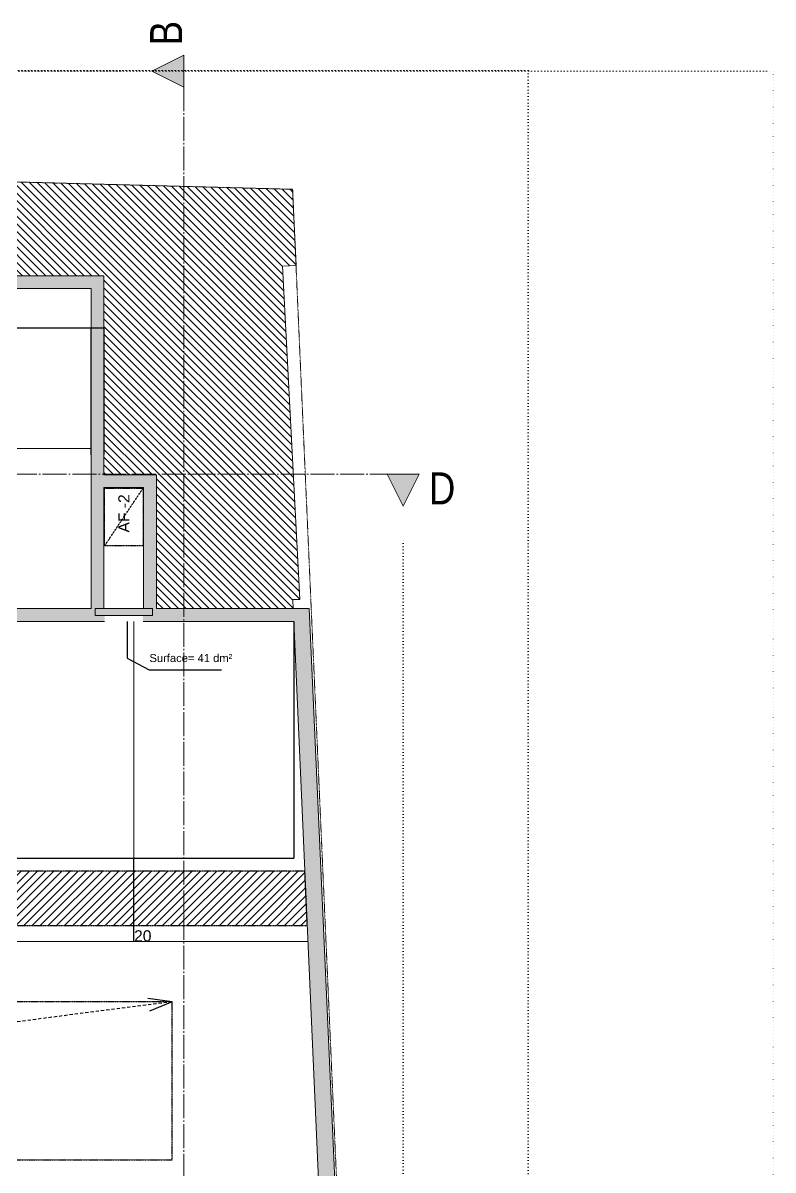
# Model space of a CAD drawing. Header units: centimetres. Extents: x 16433 to 114398, y -50094 to -12305.
# Drawn here: x 53339 to 54511, y -14600 to -12808 of the extents above; entities that cross this region are included whole.
import ezdxf

# ---------------------------------------------------------------- set-up
doc = ezdxf.new("R2010")
doc.units = ezdxf.units.CM
doc.header["$LTSCALE"] = 0.5
for name, pattern in [('Mixte 15', [0.93, 0.75, -0.065, 0.05, -0.065]), ('Mixte 8_2 tirets', [0.695, 0.4, -0.065, 0.05, -0.065, 0.05, -0.065]), ('Pointillé 1', [0.09, 0.05, -0.04]), ('Pointillé 1_5', [0.125, 0.075, -0.05]), ('Pointillé 2', [0.165, 0.1, -0.065]), ('Points 2', [0.1, 0, -0.1])]:
    doc.linetypes.add(name, pattern=pattern)
doc.layers.get('0').update_dxf_attribs({"linetype": 'CONTINUOUS'})
doc.layers.get('DEFPOINTS').update_dxf_attribs({"linetype": 'CONTINUOUS'})
for name, color, linetype in [('1  Fenetres', 7, 'CONTINUOUS'), ('1  Hachures', 7, 'CONTINUOUS'), ('1  Hachures_coupées', 7, 'CONTINUOUS'), ('1  MURS', 7, 'CONTINUOUS'), ('6 COMPL 2D', 7, 'CONTINUOUS'), ('6 Compl 2D 2 Détails', 7, 'CONTINUOUS'), ('6 Traits de Coupes', 7, 'CONTINUOUS'), ('7 ABORDS', 7, 'CONTINUOUS'), ('8  TEXTES', 7, 'CONTINUOUS'), ('9  COTATIONS', 7, 'CONTINUOUS')]:
    doc.layers.add(name, color=color, linetype=linetype)
doc.styles.get("Standard").update_dxf_attribs({"font": 'arial.ttf'})
doc.styles.add('STYLE_GENERE_1', font='')
doc.styles.add('STYLE_GENERE_2', font='')
doc.styles.add('STYLE_GENERE_3', font='')
doc.styles.get('STYLE_GENERE_1').set_extended_font_data('Arial Occidental')
doc.styles.get('STYLE_GENERE_2').set_extended_font_data('Univers LT 57 Condensed')
doc.styles.get('STYLE_GENERE_3').set_extended_font_data('Arial Occidental')
doc.dimstyles.new('STYLE_GENERE__1', dxfattribs={"dimtxt": 0.1, "dimasz": 0.095, "dimexe": 0.18, "dimexo": 0, "dimgap": 0.09, "dimtad": 1, "dimtih": 1, "dimtoh": 1, "dimdec": 0, "dimlfac": 100, "dimzin": 0, "dimdsep": 46, "dimtxsty": 'STYLE_GENERE_2', "dimblk": 'ARROWHEAD_7', "dimblk1": 'ARROWHEAD_7', "dimblk2": 'ARROWHEAD_7', "dimcen": 0.09, "dimclrd": 7, "dimclre": 7, "dimclrt": 256, "dimadec": 1, "dimazin": 0, "dimtfac": 1, "dimtdec": 4, "dimtmove": 0, "dimatfit": 3, "dimfxl": 1, "dimtolj": 1, "dimtzin": 0, "dimarcsym": 0})
doc.dimstyles.new('STYLE_GENERE__4', dxfattribs={"dimtxt": 0.1, "dimasz": 0.095, "dimexe": 0.18, "dimexo": 0, "dimgap": 0.09, "dimtad": 1, "dimdec": 0, "dimlfac": 100, "dimzin": 0, "dimdsep": 46, "dimtxsty": 'STYLE_GENERE_3', "dimblk": 'ARROWHEAD_7', "dimblk1": 'ARROWHEAD_7', "dimblk2": 'ARROWHEAD_7', "dimcen": 0.09, "dimclrd": 7, "dimclre": 7, "dimclrt": 256, "dimadec": 1, "dimazin": 0, "dimtfac": 1, "dimtdec": 4, "dimtmove": 0, "dimatfit": 3, "dimfxl": 1, "dimtolj": 1, "dimtzin": 0, "dimarcsym": 0})

# ---------------------------------------------------------------- blocks, each defined once
blk = doc.blocks.new('Baie Fenêtre libre')
at = {"layer": '1  Hachures', "linetype": 'Continuous', "lineweight": 0}
blk.add_hatch(color=255, dxfattribs=at).paths.add_polyline_path([(0.45, 0), (0.45, 0.11), (-0.45, 0.11), (-0.45, 0)], flags=0)
at = {"layer": '1  Fenetres', "color": 212, "linetype": 'Continuous', "lineweight": 0, "true_color": 0xcb00cc}
for p, q in [((-0.45, 0), (-0.45, 0.11)), ((0.45, 0), (0.45, 0.11))]:
    blk.add_line(p, q, dxfattribs=at)
at = {"layer": '1  Fenetres', "color": 30, "linetype": 'Continuous', "lineweight": 0, "true_color": 0xff9224}
for p, q in [((-0.45, 0.11), (0.45, 0.11)), ((-0.45, 0), (0.45, 0))]:
    blk.add_line(p, q, dxfattribs=at)
blk = doc.blocks.new('Mur_305_2', base_point=(25.429, 17.055))
at = {"layer": '1  Hachures_coupées', "linetype": 'Continuous', "lineweight": 0, "true_color": 0x8080c0}
for points in [[(20.01, 17.255), (14.86, 17.255), (15.06, 17.055), (20.01, 17.055)], [(20.23, 17.255), (20.01, 17.255), (20.01, 17.055), (20.23, 17.055)], [(20.23, 17.055), (22.222, 17.055), (22.222, 17.255), (20.23, 17.255)], [(25.17, 17.255), (22.822, 17.255), (22.822, 17.055), (25.179, 17.055)], [(25.42, 17.255), (25.17, 17.255), (25.179, 17.055)]]:
    blk.add_hatch(color=163, dxfattribs=at).paths.add_polyline_path(points, flags=0)
at = {"layer": '1  MURS', "color": 5, "linetype": 'Continuous', "lineweight": 0}
for p, q in [((22.012, 17.255), (14.86, 17.255)), ((22.222, 17.255), (22.212, 17.255)), ((22.832, 17.255), (22.822, 17.255)), ((25.17, 17.255), (23.032, 17.255)), ((25.42, 17.255), (25.17, 17.255)), ((15.06, 17.055), (20.01, 17.055)), ((20.23, 17.055), (22.222, 17.055)), ((22.822, 17.055), (25.179, 17.055))]:
    blk.add_line(p, q, dxfattribs=at)
at = {"layer": '1  Fenetres', "color": 18, "linetype": 'Continuous', "lineweight": 0, "xscale": -1, "rotation": 180}
blk.add_blockref('Baie Fenêtre libre', (22.522, 17.255), dxfattribs=at)
blk = doc.blocks.new('Mur_63_2', base_point=(11.812, 22.255))
at = {"layer": '1  Hachures_coupées', "linetype": 'Continuous', "lineweight": 0, "true_color": 0x8080c0}
blk.add_hatch(color=163, dxfattribs=at).paths.add_polyline_path([(12.012, 22.255), (22.012, 22.255), (22.212, 22.455), (11.812, 22.455)], flags=0)
at = {"layer": '1  MURS', "color": 5, "linetype": 'Continuous', "lineweight": 0}
for p, q in [((22.212, 22.455), (11.812, 22.455)), ((12.012, 22.255), (22.012, 22.255))]:
    blk.add_line(p, q, dxfattribs=at)
blk = doc.blocks.new('Mur_1246_2', base_point=(25.429, 17.055))
at = {"layer": '1  Hachures_coupées', "linetype": 'Continuous', "lineweight": 0, "true_color": 0x8080c0}
for points in [[(25.42, 17.255), (25.179, 17.055), (25.429, 17.055)], [(25.179, 17.055), (25.846, 2.005), (26.097, 2.005), (25.429, 17.055)], [(25.846, 2.005), (26.106, 1.805), (26.097, 2.005)]]:
    blk.add_hatch(color=163, dxfattribs=at).paths.add_polyline_path(points, flags=0)
at = {"layer": '1  MURS', "color": 5, "linetype": 'Continuous', "lineweight": 0}
for p, q in [((26.106, 1.805), (25.42, 17.255)), ((25.179, 17.055), (25.846, 2.005))]:
    blk.add_line(p, q, dxfattribs=at)
blk = doc.blocks.new('Mur_716_2', base_point=(22.212, 17.055))
at = {"layer": '1  Hachures_coupées', "linetype": 'Continuous', "lineweight": 0, "true_color": 0x8080c0}
blk.add_hatch(color=163, dxfattribs=at).paths.add_polyline_path([(22.212, 17.255), (22.212, 22.455), (22.012, 22.255), (22.012, 17.255)], flags=0)
at = {"layer": '1  MURS', "color": 5, "linetype": 'Continuous', "lineweight": 0}
for p, q in [((22.212, 19.345), (22.212, 22.455)), ((22.012, 22.255), (22.012, 17.255)), ((22.212, 17.255), (22.212, 19.145))]:
    blk.add_line(p, q, dxfattribs=at)
blk = doc.blocks.new('Mur_678_2', base_point=(23.032, 17.055))
at = {"layer": '1  Hachures_coupées', "linetype": 'Continuous', "lineweight": 0, "true_color": 0x8080c0}
blk.add_hatch(color=163, dxfattribs=at).paths.add_polyline_path([(23.032, 17.255), (23.032, 19.345), (22.832, 19.145), (22.832, 17.255)], flags=0)
at = {"layer": '1  MURS', "color": 5, "linetype": 'Continuous', "lineweight": 0}
for p, q in [((23.032, 17.255), (23.032, 19.345)), ((22.832, 19.145), (22.832, 17.255))]:
    blk.add_line(p, q, dxfattribs=at)
blk = doc.blocks.new('Mur_293_2', base_point=(22.212, 19.345))
at = {"layer": '1  Hachures_coupées', "linetype": 'Continuous', "lineweight": 0, "true_color": 0x8080c0}
blk.add_hatch(color=163, dxfattribs=at).paths.add_polyline_path([(22.212, 19.145), (22.832, 19.145), (23.032, 19.345), (22.212, 19.345)], flags=0)
at = {"layer": '1  MURS', "color": 5, "linetype": 'Continuous', "lineweight": 0}
for p, q in [((23.032, 19.345), (22.212, 19.345)), ((22.212, 19.145), (22.832, 19.145))]:
    blk.add_line(p, q, dxfattribs=at)
blk = doc.blocks.new('Ligne_79_2', base_point=(23.278, 11.113))
at = {"layer": '6 COMPL 2D', "linetype": 'Pointillé 2'}
blk.add_line((23.278, 11.113), (4.223, 8.641), dxfattribs=at)
at = {"layer": '6 COMPL 2D', "linetype": 'Continuous'}
for p, q in [((23.278, 11.113), (22.895, 11.165)), ((23.278, 11.113), (22.921, 10.966)), ((4.223, 8.641), (4.58, 8.788)), ((4.223, 8.641), (4.606, 8.59))]:
    blk.add_line(p, q, dxfattribs=at)
blk = doc.blocks.new('ARROWHEAD_7')
at = {"color": 0, "linetype": 'Continuous', "lineweight": 0}
for p, q in [((0, 0), (-1, 0)), ((-0.25, 0), (0.25, 0)), ((0, -0.25), (0, 0.25))]:
    blk.add_line(p, q, dxfattribs=at)
blk.add_circle((0, 0), 0.25, dxfattribs=at)
blk = doc.blocks.new('*D795')
at = {"layer": '9  COTATIONS', "color": 7, "linetype": 'Continuous', "lineweight": -2, "transparency": 16777216}
for p, q in [((53267.8, -14242.6), (53267.8, -14112.3)), ((53267.9, -14112.4), (53512.7, -14112.4)), ((53512.8, -14242.6), (53512.8, -14112.3))]:
    blk.add_line(p, q, dxfattribs=at)
at = {"layer": 'DEFPOINTS', "color": 0, "linetype": 'Continuous', "transparency": 16777216}
for p in [(53512.8, -14112.4), (53267.8, -14242.6), (53512.8, -14242.6)]:
    blk.add_point(p, dxfattribs=at)
at = {"layer": '9  COTATIONS', "color": 7, "linetype": 'Continuous', "lineweight": -2, "transparency": 16777216, "xscale": 0.095, "yscale": 0.095, "zscale": 0.095, "rotation": 180}
blk.add_blockref('ARROWHEAD_7', (53267.8, -14112.4), dxfattribs=at)
at = {"layer": '9  COTATIONS', "color": 7, "linetype": 'Continuous', "lineweight": -2, "transparency": 16777216, "xscale": 0.095, "yscale": 0.095, "zscale": 0.095}
blk.add_blockref('ARROWHEAD_7', (53512.8, -14112.4), dxfattribs=at)
at = {"layer": '9  COTATIONS', "color": 194, "linetype": 'Continuous', "true_color": 0x50009f, "transparency": 16777216, "insert": (53390.3, -14112.3), "char_height": 0.1, "attachment_point": 5, "style": 'STYLE_GENERE_2'}
blk.add_mtext('\\A1;24500', dxfattribs=at)
blk = doc.blocks.new('*D796')
at = {"layer": '9  COTATIONS', "color": 7, "linetype": 'Continuous', "lineweight": -2, "transparency": 16777216}
for p, q in [((53762.7, -13742.6), (53762.7, -14112.6)), ((53512.8, -14242.6), (53512.8, -14112.3)), ((53512.9, -14112.4), (53762.6, -14112.4))]:
    blk.add_line(p, q, dxfattribs=at)
at = {"layer": 'DEFPOINTS', "color": 0, "linetype": 'Continuous', "transparency": 16777216}
for p in [(53762.7, -13742.6), (53762.7, -14112.4), (53512.8, -14242.6)]:
    blk.add_point(p, dxfattribs=at)
at = {"layer": '9  COTATIONS', "color": 7, "linetype": 'Continuous', "lineweight": -2, "transparency": 16777216, "xscale": 0.095, "yscale": 0.095, "zscale": 0.095, "rotation": 180}
blk.add_blockref('ARROWHEAD_7', (53512.8, -14112.4), dxfattribs=at)
at = {"layer": '9  COTATIONS', "color": 7, "linetype": 'Continuous', "lineweight": -2, "transparency": 16777216, "xscale": 0.095, "yscale": 0.095, "zscale": 0.095}
blk.add_blockref('ARROWHEAD_7', (53762.7, -14112.4), dxfattribs=at)
at = {"layer": '9  COTATIONS', "color": 194, "linetype": 'Continuous', "true_color": 0x50009f, "transparency": 16777216, "insert": (53637.7, -14112.3), "char_height": 0.1, "attachment_point": 5, "style": 'STYLE_GENERE_2'}
blk.add_mtext('\\A1;24991', dxfattribs=at)
blk = doc.blocks.new('*D799')
at = {"layer": '9  COTATIONS', "color": 7, "linetype": 'Continuous', "lineweight": -2, "transparency": 16777216}
for p, q in [((52946, -13383.5), (52946, -13283.8)), ((52946, -13284), (53445.9, -13284)), ((53446, -13482.6), (53446, -13283.8))]:
    blk.add_line(p, q, dxfattribs=at)
at = {"layer": 'DEFPOINTS', "color": 0, "linetype": 'Continuous', "transparency": 16777216}
for p in [(53446, -13284), (52946, -13383.5), (53446, -13482.6)]:
    blk.add_point(p, dxfattribs=at)
at = {"layer": '9  COTATIONS', "color": 7, "linetype": 'Continuous', "lineweight": -2, "transparency": 16777216, "xscale": 0.095, "yscale": 0.095, "zscale": 0.095, "rotation": 180}
blk.add_blockref('ARROWHEAD_7', (52946, -13284), dxfattribs=at)
at = {"layer": '9  COTATIONS', "color": 7, "linetype": 'Continuous', "lineweight": -2, "transparency": 16777216, "xscale": 0.095, "yscale": 0.095, "zscale": 0.095}
blk.add_blockref('ARROWHEAD_7', (53446, -13284), dxfattribs=at)
at = {"layer": '9  COTATIONS', "color": 194, "linetype": 'Continuous', "true_color": 0x50009f, "transparency": 16777216, "insert": (53196, -13283.8), "char_height": 0.1, "attachment_point": 5, "style": 'STYLE_GENERE_2'}
blk.add_mtext('\\A1;50000', dxfattribs=at)
blk = doc.blocks.new('*D800')
at = {"layer": '9  COTATIONS', "color": 7, "linetype": 'Continuous', "lineweight": -2, "transparency": 16777216}
for p, q in [((53446, -13482.6), (53446, -13283.8)), ((53446, -13284), (53465.9, -13284)), ((53466, -13482.6), (53466, -13283.8))]:
    blk.add_line(p, q, dxfattribs=at)
at = {"layer": 'DEFPOINTS', "color": 0, "linetype": 'Continuous', "transparency": 16777216}
for p in [(53466, -13284), (53446, -13482.6), (53466, -13482.6)]:
    blk.add_point(p, dxfattribs=at)
at = {"layer": '9  COTATIONS', "color": 7, "linetype": 'Continuous', "lineweight": -2, "transparency": 16777216, "xscale": 0.095, "yscale": 0.095, "zscale": 0.095, "rotation": 180}
blk.add_blockref('ARROWHEAD_7', (53446, -13284), dxfattribs=at)
at = {"layer": '9  COTATIONS', "color": 7, "linetype": 'Continuous', "lineweight": -2, "transparency": 16777216, "xscale": 0.095, "yscale": 0.095, "zscale": 0.095}
blk.add_blockref('ARROWHEAD_7', (53466, -13284), dxfattribs=at)
at = {"layer": '9  COTATIONS', "color": 194, "linetype": 'Continuous', "true_color": 0x50009f, "transparency": 16777216, "insert": (53456, -13283.8), "char_height": 0.1, "attachment_point": 5, "style": 'STYLE_GENERE_2'}
blk.add_mtext('\\A1;2000', dxfattribs=at)
blk = doc.blocks.new('Plan de coupe_3_2', base_point=(8.147, 25.664))
at = {"layer": '6 Traits de Coupes', "color": 142, "linetype": 'Points 2', "lineweight": 0, "true_color": 0x009de0}
for p, q in [((9.147, 25.664), (28.841, 25.664)), ((28.841, 25.664), (28.841, -0.197))]:
    blk.add_line(p, q, dxfattribs=at)
blk = doc.blocks.new('Plan de coupe_4_2', base_point=(23.461, 25.654))
at = {"layer": '1  Hachures', "linetype": 'Continuous', "lineweight": 0, "true_color": 0x828282}
blk.add_hatch(color=8, dxfattribs=at).paths.add_polyline_path([(23.461, 25.904), (23.461, 25.404), (22.961, 25.654)], flags=0)
at = {"layer": '6 Traits de Coupes', "color": 8, "linetype": 'Continuous', "lineweight": 0, "true_color": 0x828282}
for p, q in [((22.961, 25.654), (23.461, 25.904)), ((23.461, 25.904), (23.461, 25.404)), ((23.461, 25.404), (22.961, 25.654))]:
    blk.add_line(p, q, dxfattribs=at)
at = {"layer": '6 Traits de Coupes', "color": 142, "linetype": 'Points 2', "lineweight": 0, "true_color": 0x009de0}
blk.add_line((22.461, 25.654), (16.194, 25.654), dxfattribs=at)
at = {"layer": '6 Traits de Coupes', "color": 142, "linetype": 'Mixte 15', "lineweight": 0, "true_color": 0x009de0}
for p, q in [((23.461, 25.404), (23.461, 12.456)), ((23.461, 12.456), (23.461, 0.044))]:
    blk.add_line(p, q, dxfattribs=at)
blk.add_point((23.461, 12.456), dxfattribs=at)
at = {"layer": '6 Traits de Coupes', "color": 8, "linetype": 'Continuous', "lineweight": 0, "true_color": 0x828282, "insert": (23.433, 26.054), "char_height": 0.5, "attachment_point": 7, "rotation": 90, "style": 'STYLE_GENERE_2'}
blk.add_mtext('{B}', dxfattribs=at)
blk = doc.blocks.new('Plan de coupe_5_2', base_point=(2.751, 25.654))
at = {"layer": '6 Traits de Coupes', "color": 142, "linetype": 'Points 2', "lineweight": 0, "true_color": 0x009de0}
for p, q in [((3.751, 25.654), (32.667, 25.654)), ((32.667, 25.654), (32.667, -0.206))]:
    blk.add_line(p, q, dxfattribs=at)
blk = doc.blocks.new('Plan de coupe_1_2', base_point=(-0.386, 19.355))
at = {"layer": '1  Hachures', "linetype": 'Continuous', "lineweight": 0, "true_color": 0x828282}
blk.add_hatch(color=8, dxfattribs=at).paths.add_polyline_path([(27.139, 19.355), (26.639, 19.355), (26.889, 18.855)], flags=0)
at = {"layer": '6 Traits de Coupes', "color": 142, "linetype": 'Mixte 15', "lineweight": 0, "true_color": 0x009de0}
blk.add_line((-0.136, 19.355), (26.639, 19.355), dxfattribs=at)
at = {"layer": '6 Traits de Coupes', "color": 8, "linetype": 'Continuous', "lineweight": 0, "true_color": 0x828282}
for p, q in [((27.139, 19.355), (26.639, 19.355)), ((26.639, 19.355), (26.889, 18.855)), ((26.889, 18.855), (27.139, 19.355))]:
    blk.add_line(p, q, dxfattribs=at)
at = {"layer": '6 Traits de Coupes', "color": 142, "linetype": 'Points 2', "lineweight": 0, "true_color": 0x009de0}
blk.add_line((26.889, 0.933), (26.889, 18.355), dxfattribs=at)
at = {"layer": '6 Traits de Coupes', "color": 8, "linetype": 'Continuous', "lineweight": 0, "true_color": 0x828282, "insert": (27.289, 18.884), "char_height": 0.5, "attachment_point": 7, "style": 'STYLE_GENERE_2'}
blk.add_mtext('{D}', dxfattribs=at)

msp = doc.modelspace()

# ---------------------------------------------------------------- hatches: boundary and pattern name
at = {"layer": '1  Hachures', "linetype": 'Continuous', "lineweight": 0, "true_color": 0x969696}
h = msp.add_hatch(dxfattribs=at)
h.set_pattern_fill('BRIQUE_CIMENT_0002', color=252, scale=100, style=0, pattern_type=2)
h.set_pattern_definition([(135, (51244.757, -15448.148), (6.010408, 6.010408), [])])
h.paths.add_polyline_path([(51477.294, -13227.634), (51475.901, -13287.634), (52425.951, -13287.634), (52425.951, -13247.634), (52425.951, -13202.642), (53465.951, -13202.639), (53465.951, -13513.643), (53547.951, -13513.643), (53547.951, -13722.643), (53761.781, -13722.647), (53761.18, -13708.975), (53761.166, -13708.65), (53771.852, -13708.181), (53744.894, -13187.837), (53766.029, -13186.741), (53760.74, -13067.514), (51482.417, -13007.027)])
at = {"layer": '1  Hachures_coupées', "linetype": 'Continuous'}
h = msp.add_hatch(dxfattribs=at)
h.set_pattern_fill('BLOC_THERMIQUE_0002', color=256, scale=100, style=0, pattern_type=2)
h.set_pattern_definition([(45, (51244.757, -15448.148), (-6.36396, 6.36396), [])])
h.paths.add_polyline_path([(53267.758, -14132.643), (53267.758, -14217.639), (53783.666, -14217.639), (53779.923, -14132.643)])

# ---------------------------------------------------------------- linework, layer by layer
at = {"layer": '1  Hachures', "color": 53, "linetype": 'Continuous', "lineweight": 0, "true_color": 0xd1d168, "flags": 128}
msp.add_lwpolyline([(51477.294, -13227.634), (51475.901, -13287.634), (52425.951, -13287.634), (52425.951, -13247.634), (52425.951, -13202.642), (53465.951, -13202.639), (53465.951, -13513.643), (53547.951, -13513.643), (53547.951, -13722.643), (53761.781, -13722.647), (53761.18, -13708.975), (53761.166, -13708.65), (53771.852, -13708.181), (53744.894, -13187.837), (53766.029, -13186.741), (53760.74, -13067.514), (51482.417, -13007.027)], close=True, dxfattribs=at)
at = {"layer": '1  Hachures_coupées', "linetype": 'Pointillé 1', "flags": 128}
msp.add_lwpolyline([(53267.758, -14132.643), (53267.758, -14217.639), (53783.666, -14217.639), (53779.923, -14132.643)], close=True, dxfattribs=at)
at = {"layer": '6 COMPL 2D', "linetype": 'Pointillé 1_5'}
for p, q in [((53466.951, -13624.643), (53466.951, -13534.643)), ((53466.951, -13534.643), (53526.951, -13534.643)), ((53466.951, -13624.643), (53526.951, -13534.643)), ((53526.951, -13534.643), (53526.951, -13624.643)), ((53526.951, -13624.643), (53466.951, -13624.643))]:
    msp.add_line(p, q, dxfattribs=at)
at = {"layer": '6 COMPL 2D', "linetype": 'Pointillé 2'}
for p, q in [((53572.573, -14336.804), (51667.026, -14336.804)), ((53572.573, -14584.053), (53572.573, -14336.804)), ((51667.026, -14584.053), (53572.573, -14584.053))]:
    msp.add_line(p, q, dxfattribs=at)
at = {"layer": '6 Compl 2D 2 Détails', "color": 18, "linetype": 'Continuous', "lineweight": 0}
for p, q in [((53445.951, -13472.643), (52945.951, -13472.643)), ((53512.758, -13742.643), (53512.758, -14242.639)), ((53784.737, -14242.639), (52750.758, -14242.639))]:
    msp.add_line(p, q, dxfattribs=at)
at = {"layer": '7 ABORDS', "color": 30, "linetype": 'Mixte 8_2 tirets', "lineweight": 0, "true_color": 0xf5970a, "flags": 128}
msp.add_lwpolyline([(53760.74, -13067.514), (53858.78, -15277.639), (53865.017, -15419.517), (51284.334, -15439.966), (51305.543, -14526.328), (51311.736, -14197.298), (51322.733, -14197.564), (51350.505, -13003.525)], close=True, dxfattribs=at)

# ---------------------------------------------------------------- block references
at = {"layer": '1  MURS', "color": 5, "lineweight": 0, "xscale": 100, "yscale": 100, "zscale": 100}
for name, p in [('Mur_63_2', (52425.951, -13222.642)), ('Mur_716_2', (53465.951, -13742.643)), ('Mur_293_2', (53465.951, -13513.643)), ('Mur_678_2', (53547.951, -13742.643)), ('Mur_305_2', (53787.692, -13742.643)), ('Mur_1246_2', (53787.692, -13742.643))]:
    msp.add_blockref(name, p, dxfattribs=at)
at = {"layer": '6 COMPL 2D', "linetype": 'Pointillé 2', "xscale": 100, "yscale": 100, "zscale": 100}
msp.add_blockref('Ligne_79_2', (53572.573, -14336.804), dxfattribs=at)
at = {"layer": '6 Traits de Coupes', "color": 142, "lineweight": 0, "true_color": 0x009de0, "xscale": 100, "yscale": 100, "zscale": 100}
for name, p in [('Plan de coupe_5_2', (51519.906, -12882.714)), ('Plan de coupe_3_2', (52059.462, -12881.75)), ('Plan de coupe_4_2', (53590.866, -12882.714)), ('Plan de coupe_1_2', (51206.117, -13512.632))]:
    msp.add_blockref(name, p, dxfattribs=at)

# ---------------------------------------------------------------- texts
at = {"layer": '8  TEXTES', "linetype": 'Continuous', "insert": (53505.818, -13603.803), "char_height": 17.5, "attachment_point": 7, "rotation": 90}
msp.add_mtext('{AF -2}', dxfattribs=at)
at = {"layer": '8  TEXTES', "linetype": 'Continuous', "insert": (53536.994, -13800.008), "char_height": 12.5, "width": 127.08574, "attachment_point": 4, "style": 'STYLE_GENERE_1'}
msp.add_mtext('{Surface= 41 dm²}', dxfattribs=at)
at = {"layer": '8  TEXTES', "linetype": 'Continuous', "insert": (53512.978, -14242.997), "char_height": 17.5, "attachment_point": 7}
msp.add_mtext('{20}', dxfattribs=at)

# ---------------------------------------------------------------- dimensions: what is measured, and where the dimension line sits
at = {"layer": '9  COTATIONS', "linetype": 'Continuous'}
for base, p1, p2, picture, middle in [((53445.951, -13283.973), (52945.951, -13383.459), (53445.951, -13482.641), '*D799', (53195.951, -13283.833)), ((53465.951, -13283.973), (53445.951, -13482.641), (53465.951, -13482.641), '*D800', (53455.951, -13283.833)), ((53762.668, -14112.437), (53512.758, -14242.639), (53762.668, -13742.643), '*D796', (53637.713, -14112.297)), ((53512.758, -14112.437), (53267.758, -14242.639), (53512.758, -14242.639), '*D795', (53390.258, -14112.297))]:
    dim = msp.add_linear_dim(base=base, p1=p1, p2=p2, dimstyle='STYLE_GENERE__1', dxfattribs=at)
    dim.commit()
    dim.dimension.update_dxf_attribs({"geometry": picture, "text_midpoint": middle})

# ---------------------------------------------------------------- leaders
at = {"layer": '8  TEXTES', "linetype": 'Continuous', "annotation_type": 0, "has_hookline": 1, "hookline_direction": 0, "text_width": 112.5}
msp.add_leader([(53501.951, -13742.643), (53501.951, -13800.008), (53536.809, -13818.327), (53536.904, -13818.327)], dimstyle='STYLE_GENERE__4', dxfattribs=at)

doc.saveas('drawing.dxf')
